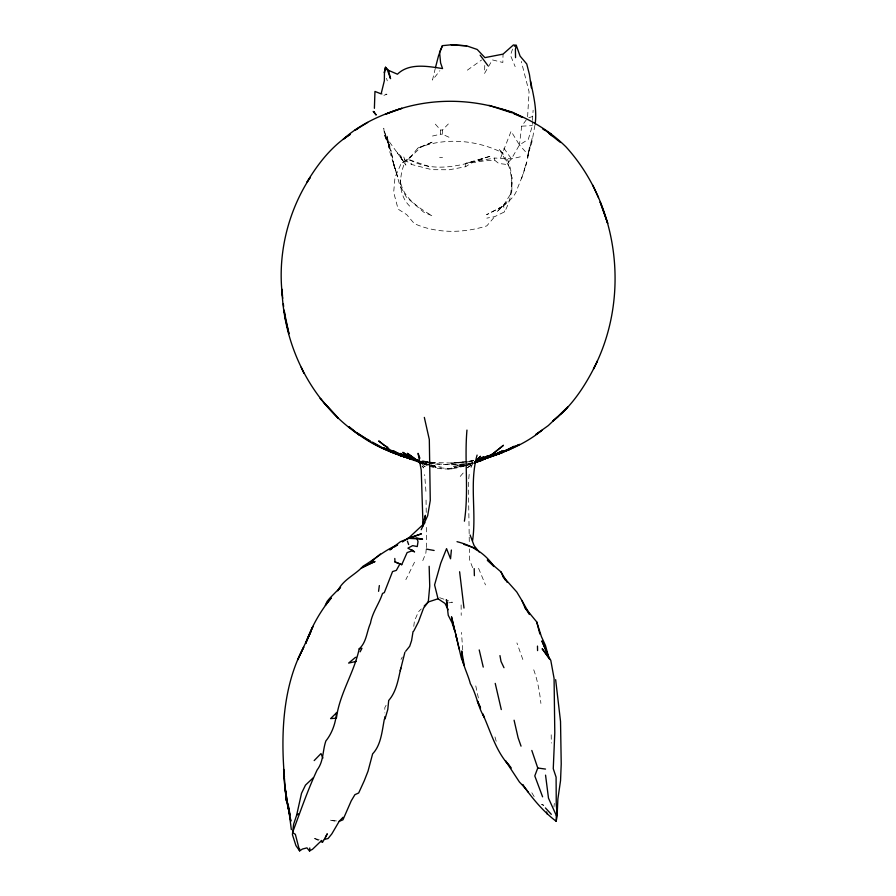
<?xml version="1.0" encoding="UTF-8"?>
<svg xmlns="http://www.w3.org/2000/svg" width="896" height="896" viewBox="0 0 896 896"><rect width="100%" height="100%" fill="white"/><g stroke="black" fill="none" stroke-linecap="round" stroke-linejoin="round"><path stroke-width="0.67" stroke-dasharray="4.48 3.36" d="M385.504 136.136L383.768 128.229L384.552 135.296L397.208 152.645L400.904 156.117L400.859 157.304L411.555 164.472L431.861 169.68L449.232 169.77L465.662 166.712L471.419 162.893L484.03 160.899L494.693 160.194L498.669 163.442L506.52 164.45L511.437 158.872L519.434 144.962L528.315 139.35L532.381 125.619L532.392 121.733M532.392 120.445L533.131 110.208M494.693 160.194L494.715 158.043L511.437 158.872L522.323 156.352M484.747 65.475L484.602 73.315L492.386 59.909L502.846 62.485L503.037 54.13M432.51 136.035L440.44 134.187L440.53 129.998L433.843 122.461M448.974 137.234L442.378 134.21L442.467 130.032L448.336 123.973M465.662 166.712L465.741 163.363L491.232 155.882C465.181 164.909 435.77 173.88 409.73 159.914L411.555 164.472M471.419 162.893L471.442 162.053L494.715 158.043M507.506 159.354C514.304 176.602 513.408 195.53 504.571 211.87L494.749 216.619L486.842 218.131M409.64 206.114C398.104 194.578 398.866 176.658 404.813 162.546L411.768 155.602L401.117 163.677L394.99 177.33L393.68 192.371L398.138 209.16L406.706 214.637L414.266 223.586C436.677 233.733 463.624 233.262 486.83 225.859L494.749 216.619M426.238 548.923L425.869 553.034L422.139 562.24M426.35 547.557L426.44 525.426M510.742 194.734L512.053 177.397M469.179 474.365L468.35 483.112L469.179 534.397M553.941 806.949L554.333 803.41M413.784 626.349L414.411 621.118L418.376 611.901L421.288 608.966M525.403 151.637L519.434 144.962L521.685 126.168L527.52 118.171L529.077 91.773L521.293 61.398M534.934 125.238L531.698 143.136L527.923 154.504L532.157 138.174L527.184 158.581L529.39 147.392C528.147 161.291 523.242 174.496 517.854 187.264C514.875 198.89 504.325 204.187 496.574 212.128L507.282 201.544L503.563 205.318L504.571 211.87M435.322 68.264L432.488 80.08L439.869 70.717M521.595 178.55L526.59 162.389L524.384 169.478M512.534 49.101L510.474 55.283L515.166 66.629M500.685 157.83L511.09 131.253L519.434 144.962M414.523 562.206L405.866 579.634M472.786 463.635L470.938 467.286L472.685 465.248M401.016 659.434L402.315 657.037M386.098 705.275L384.81 707.672L384.854 712.891M503.563 205.318L511.672 192.315C512.994 177.162 509.331 160.216 499.027 148.725L508.536 165.558M409.931 157.797L417.939 147.997L433.384 141.658L420.672 147.347L409.931 157.797L401.117 163.677M460.219 476.414L464.946 470.982M466.738 468.16L472.371 464.05M467.354 70.157L481.611 59.987M467.891 467.432L472.539 464.542M472.987 462.661L465.584 464.755M472.819 462.706L469.045 464.173L473.749 463.198M383.914 95.312L386.994 94.237L381.125 93.878M478.632 160.171L484.277 158.234M528.741 117.768L532.403 116.558M417.939 147.997C445.211 137.133 477.064 139.854 503.059 153.082M464.509 465.685L454.16 467.286L466.883 464.61M465.752 465.315L470.702 463.803L468.16 464.341M472.987 462.862L453.566 466.267L464.43 464.946M464.8 465.786C453.096 469.717 440.261 470.344 428.59 465.853M466.054 465.461L472.349 463.781L468.586 465.08M473.278 460.275L468.216 461.474L473.458 460.533M467.32 465.382L445.928 469.101L453.79 468.787L437.36 467.723L421.747 462.616M465.741 163.363L471.442 162.053M468.821 461.653L474.275 460.544M448.739 602.874L452.458 602.302L446.062 599.995M465.819 463.926L469.392 463.501L451.998 464.744L431.76 463.602M467.477 461.798L451.248 463.523L467.331 462.067M468.664 461.944L472.394 461.574M466.894 461.586L451.013 463.042L431.827 462.493M450.8 463.053L464.195 461.832M521.685 126.168L532.381 125.619M463.445 464.206L451.998 464.744L434.582 464.027L421.691 461.25M429.139 462.056L434.795 462.829L431.021 462.381M440.53 129.998L442.467 130.032M440.44 134.187L442.378 134.21M439.622 157.326L442.523 157.371M419.754 461.53L435.77 467.04L430.797 465.942L435.512 466.424M430.797 465.942L441.448 467.051M429.867 462.347L422.229 461.339L429.766 462.235M422.229 461.339L430.461 462.336M431.133 462.515L434.952 463.03L421.803 461.115M336.47 820.926L329.594 819.986L336.258 821.475M422.352 461.093L427.784 461.866M422.811 460.835L434.571 462.829M430.55 463.355L419.978 461.16M422.576 462.885L430.125 464.688M431.379 464.99L435.154 465.886L431.211 464.901M422.027 462.594L429.901 464.565M319.211 839.742L313.062 837.973L318.562 840.482M541.442 804.574L543.805 805.302L541.33 804.171M423.539 464.15L427.325 465.427M420.627 462.47L428.254 465.08M409.73 159.914L430.942 167.16M439.667 597.699L444.786 599.536M422.755 463.232L429.979 466.144M422.542 463.042L429.923 466.099M422.15 464.274L425.152 466.782L422.318 464.106M422.038 465.909L423.528 467.992L422.162 464.33M503.91 148.243L511.437 158.872M531.832 792.77L535.875 799.422M400.859 157.304L405.91 165.088L397.208 152.645L402.886 160.877L400.904 156.117M478.565 568.322L485.475 584.898M522.838 659.501L516.914 642.936M472.618 567.694L469.571 559.72L469.403 548.934M384.552 135.296L386.534 140.538L390.578 147.19L385.941 137.928L389.928 147.582L384.485 131.611L391.149 151.346L387.52 140.426L389.581 150.046L387.016 134.96L389.794 151.85L397.734 176.938L393.243 162.31L391.171 151.704L394.699 168.627L393.243 162.31L399.795 185.248L406.459 197.243L423.539 212.038L432.398 215.981C418.555 207.659 402.091 197.501 400.254 179.794L400.378 187.589M533.736 669.805C537.645 680.579 539.672 692.059 540.904 703.438M403.794 156.99L404.701 159.51M386.478 78.288L387.296 80.842M494.984 736.926L496.373 741.899M475.776 685.888L478.621 699.138M462.717 649.958L461.474 632.408M425.914 491.322L424.659 474.622M551.197 734.798L551.32 743.075M469.213 537.152L469.302 542.674M426.048 500.102L426.25 513.386M461.115 604.923L461.205 615.362M502.23 206.562L486.562 214.738L502.23 206.562M425.723 462.392L421.758 461.373L425.723 462.392"/><path stroke-width="1.34" d="M402.427 541.934L408.005 538.306L416.875 538.138L418.018 541.621L417.267 546.549L412.664 545.642L407.893 548.15L414.568 551.925L411.824 549.797L411.869 550.906L407.12 552.586L401.733 564.682L399.941 563.875L396.334 570.371L392.549 571.57L384.328 592.592L382.502 593.466C379.142 603.837 372.389 612.259 370.451 623.291C366.666 631.747 366.565 642.398 359.195 648.816C354.558 670.734 341.981 689.942 337.411 712.074L336.426 712.902C335.821 722.702 332.091 733.309 325.875 740.958C322.459 750.792 323.792 761.253 317.139 769.944C307.608 790.25 300.418 811.507 292.634 832.306L293.63 824.242L296.654 815.158L301.504 793.352L305.48 785.12L313.286 777.762M531.395 87.83L529.446 74.558L526.758 63.997L520.094 56.112L516.286 45.338L513.408 44.946L503.037 54.13L484.904 57.635L477.198 49.459L466.581 45.842L451.125 44.8L442.434 45.662L439.566 52.17L440.608 62.966L442.557 68.566C427.806 66.315 409.17 62.698 397.443 74.2L388.483 70.336L385.504 67.245L384.451 71.893L384.362 80.674L381.125 93.878L374.954 91.448L374.394 108.315M384.451 71.893L384.429 72.733L385.504 67.245L387.52 70.325L390.544 78.646L388.483 70.336M528.27 792.142L522.514 784.482C532.168 798.112 542.83 811.16 556.17 821.296L556.304 815.45L548.486 798.146L545.552 775.141M549.662 659.221L541.979 641.144L549.662 659.221L542.158 648.726L550.771 660.262L554.075 678.384L554.792 732.872L553.258 768.69L556.091 777.157L556.27 804.787L557.267 815.461L556.17 821.296M309.758 847.986L309.658 851.2L306.958 847.874L302.422 849.05L299.634 850.886L295.938 845.611L292.443 834.747L292.6 832.653L295.344 834.299L299.634 850.886L299.533 848.669M384.362 719.141C382.066 730.8 381.136 744.957 372.624 753.861L368.021 771.187L364.269 780.741L358.68 792.982L354.906 794.674L351.221 800.878L342.933 819.829L339.214 821.296L331.8 833.93L328.07 838.533L324.307 839.384L322.515 842.206L320.611 841.4M413.762 631.042L418.466 621.846L423.595 608.048L428.277 601.989L429.733 586.174L429.162 566.306M451.382 550.021L450.542 558.779L446.555 548.632L440.754 563.192L434.582 584.92L438.021 598.774L445.032 603.445L448.123 609.739M466.962 430.08C464.285 460.365 468.944 491.064 464.408 521.181M472.584 540.613C476.672 512.232 469.19 482.866 477.098 455.101M557.166 814.554L557.883 798.986L560.538 780.651L561.221 763.963L560.526 721.448L555.654 679.683M378.571 591.326L379.344 585.57M424.827 519.299L425.398 515.334L422.643 524.552M413.056 631.546L411.589 640.562L409.707 646.251L405.698 651.246M535.147 123.973C537.186 109.547 533.333 94.987 530.51 80.898M337.411 712.074L336.381 718.189L330.59 718.603L336.426 712.902M400.803 668.102C398.294 679.246 396.446 691.712 388.696 700.482L387.8 709.442L385.011 719.006L384.955 716.554M404.902 652.243L400.254 670.757M435.635 66.954L438.558 55.63L442.434 45.662M531.81 750.456L537.757 768.006L534.789 775.914L542.595 796.824M421.21 529.726L427.661 515.76L430.27 500.427L429.318 439.544L424.334 417.413M298.211 658.672L311.237 630.661L305.637 643.384C311.517 626.886 320.051 611.531 331.206 598.002L325.326 605.382L327.074 601.451L329.829 598.147L340.558 587.216L338.923 589.467M305.603 643.451L312.917 626.45L308.818 635.947M596.635 362.712L597.419 361.054C586.678 383.611 572.846 405.53 552.922 421.03L557.939 416.618M297.629 659.938L303.755 647.114C282.766 685.686 280.739 734.16 284.424 776.944M595.168 365.702L593.477 368.95C630.078 298.626 619.651 205.901 566.014 146.899C519.691 101.114 444.696 88.928 385.269 114.318L401.867 108.326C380.61 114.89 359.979 124.208 343.28 139.205L350.291 134.333C331.923 145.891 318.158 163.509 307.093 181.922L310.307 177.274C287.314 212.363 276.954 256.637 282.755 298.323M360.114 651.829L361.962 648.301L359.195 648.816M325.438 837.301L327.286 833.784L324.307 839.384M337.792 590.845C343.067 579.499 355.152 575.064 363.138 566.16C374.83 559.194 384.854 550.021 397.656 544.846L394.374 546.986M474.421 463.221L480.581 456.277L474.622 462.403L478.766 458.125M339.214 821.296L343 817.32M314.182 760.581L321.003 753.57L322.918 758.05M424.2 606.043L428.086 602.134M560.93 413.862L567.762 407.008L548.318 425.555L535.842 434.504L541.845 430.338C523.645 445.458 500.987 453.701 478.666 460.656M424.939 522.816L407.792 538.798L421.422 533.826L408.005 538.306L422.576 539.123L416.875 538.138M371.997 561.042L380.419 554.008M370.798 562.061L373.8 559.552M389.906 549.674L400.456 541.677L407.21 538.989M296.654 815.158L298.592 813.848M389.995 549.842L392.179 548.408M474.858 463.098L483.762 456.702L480.301 458.83M358.389 128.162L354.906 130.301L367.662 122.45M506.733 450.005L502.891 451.696L509.533 449.422L519.512 444.382L515.682 446.074M503.53 451.528L514.405 446.219L501.906 452.749L489.014 457.262L502.32 452.01L498.49 453.264M309.646 850.718L312.435 849.363L321.675 840.448L322.515 842.206M479.248 459.782L488.006 455.75L474.768 462.896M514.338 46.189L516.286 45.338L515.413 49.358L515.536 57.635M509.286 448.885L511.84 447.765M482.877 458.819L492.621 454.014L503.35 445.379L492.621 454.014L480.984 460.622L475.731 462.213M502.253 452.088L486.461 457.61M474.97 462.728L486.987 458.013L479.046 460.477M495.264 455.011L484.333 458.73L501.906 452.749L478.957 460.555M503.082 451.618L509.533 449.422M428.277 601.989L438.021 598.774M356.362 661.371L348.622 663.085L355.432 657.395L356.395 657.406M466.581 45.842L451.125 44.8M556.304 815.45L557.267 815.461M537.757 768.006L545.518 769.082M426.53 549.125L434.134 550.48M420.717 462.269L418.085 461.608L420.627 462.47M408.677 457.733C389.939 453.253 372.635 443.957 357 432.869L365.59 438.245M410.413 458.662L404.286 456.96L383.6 447.944L410.614 458.886L399.818 455.414L410.614 458.517M412.854 459.334L416.539 460.354L399.291 454.899L410.614 458.886M500.73 108.842L512.322 112.123L522.659 117.432L513.89 113.714M488.97 105.347L511.381 112.65M457.016 541.677C472.046 545.462 485.24 553.291 493.954 566.53L487.301 560.09L501.032 571.962L507.181 582.344M407.4 456.859L390.242 450.005L378.683 440.944L384.294 445.267M416.203 460.376L400.893 454.731M407.512 456.915L399.594 454.317L393.714 450.834M399.291 454.899L399.974 455.123M398.91 454.451C380.453 449.03 363.306 439.342 348.869 426.653L359.419 435.075C311.539 403.021 283.595 346.259 281.982 289.285L282.475 295.579M463.87 544.342L474.342 547.904L476.235 549.819M418.802 461.978L409.36 458.707L400.288 453.454L406.392 456.019M397.656 454.003L405.922 456.926M400.198 454.888L405.955 456.926M390.152 451.662L400.501 455.638M394.8 558.466L394.979 561.938L399.941 563.875M394.979 561.938L401.733 564.682M396.469 453.578L382.939 447.978L372.478 442.142M407.579 455.112L402.842 452.346L407.893 456.019L418.522 461.104M407.893 456.019L418.242 461.328L409.954 456.49M411.925 458.08L421.21 462.941M366.666 438.906L370.16 440.854M385.47 445.962L387.834 447.362M547.333 131.768L551.376 134.322L543.144 129.069M542.976 128.968L545.16 130.368M418.846 461.507L407.4 453.342L421.142 463.445M551.936 135.699L548.901 133.291L560.493 142.498M525.146 788.01L519.478 782.085L505.445 760.76L511.302 767.995M545.418 807.934L551.32 814.341M548.453 656.432L545.451 645.456L541.43 636.642L536.693 621.88L524.989 607.667L521.909 600.533L516.779 591.987L503.104 576.643L501.032 571.962M321.832 400.31L320.174 398.406L338.318 418.219L323.478 402.214M509.454 765.834C495.768 751.397 490.728 731.461 482.597 713.776L484.232 717.158C477.758 706.81 476.582 694.21 470.355 683.715C467.522 672.594 461.294 663.118 461.72 651.011L464.274 665.616L461.25 657.787L455.65 633.886L459.178 648.984M479.147 552.003L474.107 545.619L470.109 534.99M480.155 55.205L487.995 65.744M417.592 459.637L420.56 463.814M524.989 607.667L529.469 614.466M503.104 576.643L505.344 580.082M529.614 614.23L521.909 600.533M503.989 667.699L501.021 661.461L499.957 655.603M598.483 197.624L592.771 185.136M301.213 367.293L303.89 373.262M479.998 706.731L477.389 700.84L480.558 708.053M419.888 458.237L418.062 453.354L421.221 469.952L423.046 525.997M407.4 541.139L408.643 544.544M521.035 746.144L518.101 737.755L514.091 720.227M501.29 709.565L495.23 683.39M539.885 634.021L536.693 621.88M546.56 811.966L547.165 814.027M483.246 667.094L479.214 649.925M289.912 814.856L286.451 800.766L283.606 769.462L284.402 776.339M457.106 640.192L451.517 616.795L455.045 631.893L452.032 622.742L448.235 615.238L446.421 599.682L447.485 605.965M289.722 815.237L288.008 804.093L289.822 813.478M290.304 817.947L290.886 820.669M290.774 821.285L289.139 812.515L291.334 829.595M284.838 786.52L288.512 809.547L284.838 786.52L286.451 800.766L283.752 776.899M284.066 310.654L288.938 333.704L285.174 318.114L284.222 310.162M459.614 571.749L463.982 608.059M283.338 303.811L283.629 306.544M474.197 568.602L474.376 575.691M537.477 646.083L537.578 650.597M368.424 564.402L361.323 568.019L375.021 561.501L368.424 564.402M492.968 455.168L482.306 459.973L492.968 455.168M502.253 450.99L486.707 458.237L502.253 450.99M480.984 460.622L475.675 462.19L480.984 460.622M374.158 111.944L373.184 111.451L376.174 115.035L374.158 111.944M604.688 214.581L600.141 201.97L607.723 223.384L604.688 214.581"/></g></svg>
